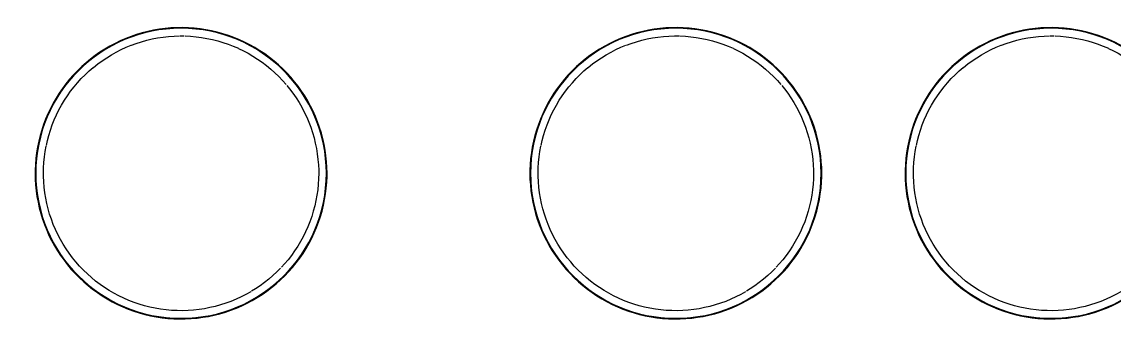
# Model space of a CAD drawing. Header units: millimetres. Extents: x 35840 to 252964, y -8553 to 29000.
# Drawn here: x 50185 to 51500, y 18602 to 18983 of the extents above; entities that cross this region are included whole.
import ezdxf

# ---------------------------------------------------------------- set-up
doc = ezdxf.new("R2010")
doc.units = ezdxf.units.MM
doc.layers.add('A-ANNO-DIMS', color=7, linetype='Continuous', lineweight=9)
doc.layers.add('A-ANNO-DIMS-100', color=7, linetype='Continuous', lineweight=9)
doc.layers.add('I-FURN-1', color=9, linetype='Continuous', lineweight=9, true_color=0x808080)
doc.styles.add('ISOCPEUR_1', font='isocpeur.ttf', dxfattribs={"width": 0.9, "height": 200})
doc.dimstyles.new('ISO-2_0_0_9К_Средний_округл2', dxfattribs={"dimscale": 304.8, "dimtxt": 199.196235, "dimasz": 0.492126, "dimexe": 0.393701, "dimexo": 0, "dimgap": 0, "dimtad": 1, "dimdec": 0, "dimrnd": 10, "dimzin": 0, "dimdsep": 46, "dimtxsty": 'ISOCPEUR_1', "dimblk1": 'OBLIQUE', "dimblk2": 'OBLIQUE', "dimsah": 1, "dimcen": 0.09, "dimdle": 0.393701, "dimazin": 0, "dimtfac": 1, "dimtdec": 4, "dimtix": 1, "dimtmove": 0, "dimatfit": 3, "dimfxl": 1, "dimtvp": 1, "dimtolj": 1, "dimtzin": 0, "dimarcsym": 2})

# ---------------------------------------------------------------- blocks, each defined once
blk = doc.blocks.new('Stool _3_ - Aluminium Stool-V124-План расстановки мебели и оборудования 1 этажа в осях 12-23')
at = {"layer": 'I-FURN-1'}
for p, q in [((-1.2, 165.8), (3.8, 165.7)), ((-140.5, 88.1), (-136.8, 93.6)), ((-136.8, 93.6), (-133, 99)), ((-133, 99), (-128.9, 104.3)), ((-147.1, 76.6), (-143.9, 82.4)), ((-143.9, 82.4), (-140.5, 88.1)), ((-152.7, 64.6), (-150, 70.6)), ((-150, 70.6), (-147.1, 76.6)), ((165.8, 0), (165.7, -6.6)), ((165.7, -6.6), (165.3, -13.2)), ((164.6, -19.8), (163.7, -26.4)), ((165.3, -13.2), (164.6, -19.8)), ((163.7, -26.4), (162.5, -32.9)), ((128.9, -104.3), (124.6, -109.3)), ((133, -99), (128.9, -104.3)), ((119.9, -114.5), (115.5, -118.9)), ((124.6, -109.3), (121, -113.4)), ((83.9, -143), (78.1, -146.2)), ((89.6, -139.5), (85, -142.3)), ((53.9, -156.8), (47.5, -158.8)), ((60.1, -154.5), (53.9, -156.8)), ((66.2, -152), (60.1, -154.5)), ((72.2, -149.2), (66.2, -152)), ((78.1, -146.2), (72.2, -149.2)), ((-37.7, -161.5), (-44.1, -159.8)), ((-18.1, -164.8), (-24.6, -164)), ((15, -165.1), (8.4, -165.6)), ((21.6, -164.4), (15, -165.1)), ((28.2, -163.4), (21.6, -164.4))]:
    blk.add_line(p, q, dxfattribs=at)
at = {"layer": 'I-FURN-1', "flags": 128}
for points in [[(175.8, 0), (175.7, 7), (175.2, 14), (174.5, 21), (173.6, 28), (172.3, 34.9), (170.8, 41.8), (169, 48.6), (166.9, 55.3), (164.5, 61.9), (161.9, 68.5), (159.1, 74.9), (155.9, 81.2), (152.6, 87.4), (148.9, 93.4), (145.1, 99.3), (141, 105), (136.7, 110.5), (132.2, 115.9), (127.4, 121.1), (122.5, 126.1), (117.3, 130.9), (112, 135.5), (106.5, 139.9), (100.8, 144), (95, 147.9), (89, 151.6), (82.9, 155), (76.6, 158.2), (70.2, 161.2), (63.7, 163.9), (57.1, 166.3), (50.4, 168.4), (43.6, 170.3), (36.8, 171.9), (29.9, 173.2), (22.9, 174.3), (15.9, 175.1), (8.9, 175.6), (1.9, 175.8), (-5.1, 175.7), (-12.2, 175.4), (-19.2, 174.8), (-26.1, 173.8), (-33.1, 172.7), (-39.9, 171.2), (-46.8, 169.5), (-53.5, 167.5), (-60.1, 165.2), (-66.7, 162.6), (-73.2, 159.9), (-79.5, 156.8), (-85.7, 153.5), (-91.8, 149.9), (-97.7, 146.2), (-103.5, 142.1), (-109.1, 137.9), (-114.5, 133.4), (-119.7, 128.7), (-124.8, 123.8), (-129.6, 118.7), (-134.3, 113.5), (-138.7, 108), (-142.9, 102.4), (-146.9, 96.6), (-150.6, 90.6), (-154.1, 84.5), (-157.4, 78.3), (-160.4, 71.9), (-163.2, 65.5), (-165.6, 58.9), (-167.9, 52.2), (-169.8, 45.5), (-171.5, 38.6), (-172.9, 31.7), (-174, 24.8), (-174.9, 17.8), (-175.5, 10.8), (-175.8, 3.8), (-175.8, 0)], [(-59.6, 154.7), (-53.9, 156.8), (-47.5, 158.8), (-41.1, 160.6), (-34.7, 162.1), (-28.2, 163.4), (-21.6, 164.4), (-15, 165.1), (-8.4, 165.6), (-1.8, 165.8)], [(4.8, 165.7), (11.5, 165.4), (18.1, 164.8), (24.6, 164), (31.2, 162.8), (37.7, 161.5), (44.1, 159.8), (50.5, 157.9), (56.7, 155.8), (62.9, 153.4), (69, 150.8)], [(-105.6, 127.8), (-100.4, 131.9), (-95.1, 135.8), (-89.6, 139.5), (-83.9, 143), (-78.1, 146.2), (-72.2, 149.2), (-66.2, 152), (-60.1, 154.5)], [(69.3, 150.6), (75, 147.9), (80.8, 144.8), (86.5, 141.4), (92.1, 137.8), (97.6, 134), (102.9, 130), (108, 125.8), (112.9, 121.4), (117.7, 116.8), (122.3, 112), (126.6, 107)], [(-128.9, 104.3), (-124.6, 109.3), (-120.2, 114.2), (-115.5, 118.9), (-110.7, 123.5), (-105.9, 127.5)], [(127.5, 106), (130.8, 101.9), (134.8, 96.5), (138.5, 91.1), (142.1, 85.5), (145.4, 79.7), (148.4, 73.8), (151.3, 67.8), (153.9, 61.7), (156.2, 55.5), (158.3, 49.2), (160.2, 42.9), (161.7, 36.4), (163.1, 29.9), (164.1, 23.4), (164.9, 16.8), (165.5, 10.2), (165.8, 3.6), (165.8, 0)], [(-157.4, 52.2), (-155.2, 58.4), (-152.7, 64.6)], [(-162.3, 33.7), (-161, 39.4), (-159.3, 45.8), (-157.4, 52.2)], [(-165.8, 0), (-165.7, 6.6), (-165.3, 13.2), (-164.6, 19.8), (-163.7, 26.4), (-162.5, 32.9)], [(-175.8, 0), (-175.7, -7), (-175.2, -14), (-174.5, -21), (-173.6, -28), (-172.3, -34.9), (-170.8, -41.8), (-169, -48.6), (-166.9, -55.3), (-164.5, -61.9), (-161.9, -68.5), (-159.1, -74.9), (-155.9, -81.2), (-152.6, -87.4), (-148.9, -93.4), (-145.1, -99.3), (-141, -105), (-136.7, -110.5), (-132.2, -115.9), (-127.4, -121.1), (-122.5, -126.1), (-117.3, -130.9), (-112, -135.5), (-106.5, -139.9), (-100.8, -144), (-95, -147.9), (-89, -151.6), (-82.9, -155), (-76.6, -158.2), (-70.2, -161.2), (-63.7, -163.9), (-57.1, -166.3), (-50.4, -168.4), (-43.6, -170.3), (-36.8, -171.9), (-29.9, -173.2), (-22.9, -174.3), (-15.9, -175.1), (-8.9, -175.6), (-1.9, -175.8), (5.1, -175.7), (12.2, -175.4), (19.2, -174.8), (26.1, -173.8), (33.1, -172.7), (39.9, -171.2), (46.8, -169.5), (53.5, -167.5), (60.1, -165.2), (66.7, -162.6), (73.2, -159.9), (79.5, -156.8), (85.7, -153.5), (91.8, -149.9), (97.7, -146.2), (103.5, -142.1), (109.1, -137.9), (114.5, -133.4), (119.7, -128.7), (124.8, -123.8), (129.6, -118.7), (134.3, -113.5), (138.7, -108), (142.9, -102.4), (146.9, -96.6), (150.6, -90.6), (154.1, -84.5), (157.4, -78.3), (160.4, -71.9), (163.2, -65.5), (165.6, -58.9), (167.9, -52.2), (169.8, -45.5), (171.5, -38.6), (172.9, -31.7), (174, -24.8), (174.9, -17.8), (175.5, -10.8), (175.8, -3.8), (175.8, 0)], [(-153.9, -61.7), (-156.2, -55.5), (-158.3, -49.2), (-160.2, -42.9), (-161.7, -36.4), (-163.1, -29.9), (-164.1, -23.4), (-164.9, -16.8), (-165.5, -10.2), (-165.8, -3.6), (-165.8, 0)], [(162.5, -32.9), (161, -39.4), (159.3, -45.8)], [(159.3, -45.8), (157.4, -52.2), (155.2, -58.4)], [(-80.8, -144.8), (-86.5, -141.4), (-92.1, -137.8), (-97.6, -134), (-102.9, -130), (-108, -125.8), (-112.9, -121.4), (-117.7, -116.8), (-122.3, -112), (-126.6, -107), (-130.8, -101.9), (-134.8, -96.5), (-138.5, -91.1), (-142.1, -85.5), (-145.4, -79.7), (-148.4, -73.8), (-151.3, -67.8), (-153.9, -61.7)], [(155.2, -58.4), (152.7, -64.6), (150, -70.6), (147.1, -76.6)], [(147.1, -76.6), (143.9, -82.4), (140.5, -88.1)], [(140.5, -88.1), (136.8, -93.6), (133, -99)], [(115.5, -118.9), (110.7, -123.5), (105.6, -127.8), (100.4, -131.9)], [(100.4, -131.9), (95.1, -135.8), (89.6, -139.5)], [(-44.1, -159.8), (-50.5, -157.9), (-56.7, -155.8), (-62.9, -153.4), (-69, -150.8), (-75, -147.9), (-80.8, -144.8)], [(-24.6, -164), (-31.2, -162.8), (-37.7, -161.5)], [(-4.8, -165.7), (-11.5, -165.4), (-18.1, -164.8)], [(8.4, -165.6), (1.8, -165.8), (-4.8, -165.7)], [(47.5, -158.8), (41.1, -160.6), (34.7, -162.1), (28.2, -163.4)]]:
    blk.add_lwpolyline(points, dxfattribs=at)
at = {"layer": 'I-FURN-1'}
for start, end in [(360, 180), (0, 180), (180, 0), (180, 360)]:
    blk.add_arc((0, 0), 175, start, end, dxfattribs=at)
blk = doc.blocks.new('Stool _3_ - Aluminium Stool-V125-План расстановки мебели и оборудования 1 этажа в осях 12-23')
at = {"layer": 'I-FURN-1'}
blk.add_line((-1.2, 165.8), (3.8, 165.7), dxfattribs=at)
at = {"layer": 'I-FURN-1', "flags": 128}
for points in [[(175.8, 0), (175.7, 7), (175.2, 14), (174.5, 21), (173.6, 28), (172.3, 34.9), (170.8, 41.8), (169, 48.6), (166.9, 55.3), (164.5, 61.9), (161.9, 68.5), (159.1, 74.9), (155.9, 81.2), (152.6, 87.4), (148.9, 93.4), (145.1, 99.3), (141, 105), (136.7, 110.5), (132.2, 115.9), (127.4, 121.1), (122.5, 126.1), (117.3, 130.9), (112, 135.5), (106.5, 139.9), (100.8, 144), (95, 147.9), (89, 151.6), (82.9, 155), (76.6, 158.2), (70.2, 161.2), (63.7, 163.9), (57.1, 166.3), (50.4, 168.4), (43.6, 170.3), (36.8, 171.9), (29.9, 173.2), (22.9, 174.3), (15.9, 175.1), (8.9, 175.6), (1.9, 175.8), (-5.1, 175.7), (-12.2, 175.4), (-19.2, 174.8), (-26.1, 173.8), (-33.1, 172.7), (-39.9, 171.2), (-46.8, 169.5), (-53.5, 167.5), (-60.1, 165.2), (-66.7, 162.6), (-73.2, 159.9), (-79.5, 156.8), (-85.7, 153.5), (-91.8, 149.9), (-97.7, 146.2), (-103.5, 142.1), (-109.1, 137.9), (-114.5, 133.4), (-119.7, 128.7), (-124.8, 123.8), (-129.6, 118.7), (-134.3, 113.5), (-138.7, 108), (-142.9, 102.4), (-146.9, 96.6), (-150.6, 90.6), (-154.1, 84.5), (-157.4, 78.3), (-160.4, 71.9), (-163.2, 65.5), (-165.6, 58.9), (-167.9, 52.2), (-169.8, 45.5), (-171.5, 38.6), (-172.9, 31.7), (-174, 24.8), (-174.9, 17.8), (-175.5, 10.8), (-175.8, 3.8), (-175.8, 0)], [(-59.6, 154.7), (-53.9, 156.8), (-47.5, 158.8), (-41.1, 160.6), (-34.7, 162.1), (-28.2, 163.4), (-21.6, 164.4), (-15, 165.1), (-8.4, 165.6), (-1.8, 165.8)], [(4.8, 165.7), (11.5, 165.4), (18.1, 164.8), (24.6, 164), (31.2, 162.8), (37.7, 161.5), (44.1, 159.8), (50.5, 157.9), (56.7, 155.8), (62.9, 153.4), (69, 150.8)], [(-105.6, 127.8), (-100.4, 131.9), (-95.1, 135.8), (-89.6, 139.5), (-83.9, 143), (-78.1, 146.2), (-72.2, 149.2), (-66.2, 152), (-60.1, 154.5)], [(69.3, 150.6), (75, 147.9), (80.8, 144.8), (86.5, 141.4), (92.1, 137.8), (97.6, 134), (102.9, 130), (108, 125.8), (112.9, 121.4), (117.7, 116.8), (122.3, 112), (126.6, 107)], [(-162.3, 33.7), (-161, 39.4), (-159.3, 45.8), (-157.4, 52.2), (-155.2, 58.4), (-152.7, 64.6), (-150, 70.6), (-147.1, 76.6), (-143.9, 82.4), (-140.5, 88.1), (-136.8, 93.6), (-133, 99), (-128.9, 104.3), (-124.6, 109.3), (-120.2, 114.2), (-115.5, 118.9), (-110.7, 123.5), (-105.9, 127.5)], [(127.5, 106), (130.8, 101.9), (134.8, 96.5), (138.5, 91.1), (142.1, 85.5), (145.4, 79.7), (148.4, 73.8), (151.3, 67.8), (153.9, 61.7), (156.2, 55.5), (158.3, 49.2), (160.2, 42.9), (161.7, 36.4), (163.1, 29.9), (164.1, 23.4), (164.9, 16.8), (165.5, 10.2), (165.8, 3.6), (165.8, 0)], [(-165.8, 0), (-165.7, 6.6), (-165.3, 13.2), (-164.6, 19.8), (-163.7, 26.4), (-162.5, 32.9)], [(-175.8, 0), (-175.7, -7), (-175.2, -14), (-174.5, -21), (-173.6, -28), (-172.3, -34.9), (-170.8, -41.8), (-169, -48.6), (-166.9, -55.3), (-164.5, -61.9), (-161.9, -68.5), (-159.1, -74.9), (-155.9, -81.2), (-152.6, -87.4), (-148.9, -93.4), (-145.1, -99.3), (-141, -105), (-136.7, -110.5), (-132.2, -115.9), (-127.4, -121.1), (-122.5, -126.1), (-117.3, -130.9), (-112, -135.5), (-106.5, -139.9), (-100.8, -144), (-95, -147.9), (-89, -151.6), (-82.9, -155), (-76.6, -158.2), (-70.2, -161.2), (-63.7, -163.9), (-57.1, -166.3), (-50.4, -168.4), (-43.6, -170.3), (-36.8, -171.9), (-29.9, -173.2), (-22.9, -174.3), (-15.9, -175.1), (-8.9, -175.6), (-1.9, -175.8), (5.1, -175.7), (12.2, -175.4), (19.2, -174.8), (26.1, -173.8), (33.1, -172.7), (39.9, -171.2), (46.8, -169.5), (53.5, -167.5), (60.1, -165.2), (66.7, -162.6), (73.2, -159.9), (79.5, -156.8), (85.7, -153.5), (91.8, -149.9), (97.7, -146.2), (103.5, -142.1), (109.1, -137.9), (114.5, -133.4), (119.7, -128.7), (124.8, -123.8), (129.6, -118.7), (134.3, -113.5), (138.7, -108), (142.9, -102.4), (146.9, -96.6), (150.6, -90.6), (154.1, -84.5), (157.4, -78.3), (160.4, -71.9), (163.2, -65.5), (165.6, -58.9), (167.9, -52.2), (169.8, -45.5), (171.5, -38.6), (172.9, -31.7), (174, -24.8), (174.9, -17.8), (175.5, -10.8), (175.8, -3.8), (175.8, 0)], [(-44.1, -159.8), (-50.5, -157.9), (-56.7, -155.8), (-62.9, -153.4), (-69, -150.8), (-75, -147.9), (-80.8, -144.8), (-86.5, -141.4), (-92.1, -137.8), (-97.6, -134), (-102.9, -130), (-108, -125.8), (-112.9, -121.4), (-117.7, -116.8), (-122.3, -112), (-126.6, -107), (-130.8, -101.9), (-134.8, -96.5), (-138.5, -91.1), (-142.1, -85.5), (-145.4, -79.7), (-148.4, -73.8), (-151.3, -67.8), (-153.9, -61.7), (-156.2, -55.5), (-158.3, -49.2), (-160.2, -42.9), (-161.7, -36.4), (-163.1, -29.9), (-164.1, -23.4), (-164.9, -16.8), (-165.5, -10.2), (-165.8, -3.6), (-165.8, 0)], [(165.8, 0), (165.7, -6.6), (165.3, -13.2), (164.6, -19.8), (163.7, -26.4), (162.5, -32.9), (161, -39.4), (159.3, -45.8), (157.4, -52.2), (155.2, -58.4), (152.7, -64.6), (150, -70.6), (147.1, -76.6), (143.9, -82.4), (140.5, -88.1), (136.8, -93.6), (133, -99), (128.9, -104.3), (124.6, -109.3), (121, -113.4)], [(119.9, -114.5), (115.5, -118.9), (110.7, -123.5), (105.6, -127.8), (100.4, -131.9), (95.1, -135.8), (89.6, -139.5), (85, -142.3)], [(83.9, -143), (78.1, -146.2), (72.2, -149.2), (66.2, -152), (60.1, -154.5), (53.9, -156.8), (47.5, -158.8), (41.1, -160.6), (34.7, -162.1), (28.2, -163.4), (21.6, -164.4), (15, -165.1), (8.4, -165.6), (1.8, -165.8), (-4.8, -165.7), (-11.5, -165.4), (-18.1, -164.8), (-24.6, -164), (-31.2, -162.8), (-37.7, -161.5), (-44.1, -159.8)]]:
    blk.add_lwpolyline(points, dxfattribs=at)
at = {"layer": 'I-FURN-1'}
for start, end in [(360, 180), (0, 180), (180, 0), (180, 360)]:
    blk.add_arc((0, 0), 175, start, end, dxfattribs=at)
blk = doc.blocks.new('Stool _3_ - Aluminium Stool-V126-План расстановки мебели и оборудования 1 этажа в осях 12-23')
at = {"layer": 'I-FURN-1'}
blk.add_line((-1.2, 165.8), (3.8, 165.7), dxfattribs=at)
at = {"layer": 'I-FURN-1', "flags": 128}
for points in [[(175.8, 0), (175.7, 7), (175.2, 14), (174.5, 21), (173.6, 28), (172.3, 34.9), (170.8, 41.8), (169, 48.6), (166.9, 55.3), (164.5, 61.9), (161.9, 68.5), (159.1, 74.9), (155.9, 81.2), (152.6, 87.4), (148.9, 93.4), (145.1, 99.3), (141, 105), (136.7, 110.5), (132.2, 115.9), (127.4, 121.1), (122.5, 126.1), (117.3, 130.9), (112, 135.5), (106.5, 139.9), (100.8, 144), (95, 147.9), (89, 151.6), (82.9, 155), (76.6, 158.2), (70.2, 161.2), (63.7, 163.9), (57.1, 166.3), (50.4, 168.4), (43.6, 170.3), (36.8, 171.9), (29.9, 173.2), (22.9, 174.3), (15.9, 175.1), (8.9, 175.6), (1.9, 175.8), (-5.1, 175.7), (-12.2, 175.4), (-19.2, 174.8), (-26.1, 173.8), (-33.1, 172.7), (-39.9, 171.2), (-46.8, 169.5), (-53.5, 167.5), (-60.1, 165.2), (-66.7, 162.6), (-73.2, 159.9), (-79.5, 156.8), (-85.7, 153.5), (-91.8, 149.9), (-97.7, 146.2), (-103.5, 142.1), (-109.1, 137.9), (-114.5, 133.4), (-119.7, 128.7), (-124.8, 123.8), (-129.6, 118.7), (-134.3, 113.5), (-138.7, 108), (-142.9, 102.4), (-146.9, 96.6), (-150.6, 90.6), (-154.1, 84.5), (-157.4, 78.3), (-160.4, 71.9), (-163.2, 65.5), (-165.6, 58.9), (-167.9, 52.2), (-169.8, 45.5), (-171.5, 38.6), (-172.9, 31.7), (-174, 24.8), (-174.9, 17.8), (-175.5, 10.8), (-175.8, 3.8), (-175.8, 0)], [(-59.6, 154.7), (-53.9, 156.8), (-47.5, 158.8), (-41.1, 160.6), (-34.7, 162.1), (-28.2, 163.4), (-21.6, 164.4), (-15, 165.1), (-8.4, 165.6), (-1.8, 165.8)], [(4.8, 165.7), (11.5, 165.4), (18.1, 164.8), (24.6, 164), (31.2, 162.8), (37.7, 161.5), (44.1, 159.8), (50.5, 157.9), (56.7, 155.8), (59.7, 154.7)], [(-105.6, 127.8), (-100.4, 131.9), (-95.1, 135.8), (-89.6, 139.5), (-83.9, 143), (-78.1, 146.2), (-72.2, 149.2), (-66.2, 152), (-60.1, 154.5)], [(59.7, 154.6), (62.9, 153.4), (69, 150.8)], [(69.3, 150.6), (75, 147.9), (80.8, 144.8), (86.5, 141.4), (92.1, 137.8), (97.6, 134), (102.9, 130), (108, 125.8), (112.9, 121.4), (117.7, 116.8), (122.3, 112), (126.6, 107)], [(-162.3, 33.7), (-161, 39.4), (-159.3, 45.8), (-157.4, 52.2), (-155.2, 58.4), (-152.7, 64.6), (-150, 70.6), (-147.1, 76.6), (-143.9, 82.4), (-140.5, 88.1), (-136.8, 93.6), (-133, 99), (-128.9, 104.3), (-124.6, 109.3), (-120.2, 114.2), (-115.5, 118.9), (-110.7, 123.5), (-105.9, 127.5)], [(127.5, 106), (130.8, 101.9), (134.8, 96.5), (138.5, 91.1), (142.1, 85.5), (145.4, 79.7), (148.4, 73.8), (151.3, 67.8), (153.9, 61.7), (156.2, 55.5), (158.3, 49.2), (160.2, 42.9), (161.7, 36.4), (163.1, 29.9), (164.1, 23.4), (164.9, 16.8), (165.5, 10.2), (165.8, 3.6), (165.8, 0)], [(-165.8, 0), (-165.7, 6.6), (-165.3, 13.2), (-164.6, 19.8), (-163.7, 26.4), (-162.5, 32.9)], [(-175.8, 0), (-175.7, -7), (-175.2, -14), (-174.5, -21), (-173.6, -28), (-172.3, -34.9), (-170.8, -41.8), (-169, -48.6), (-166.9, -55.3), (-164.5, -61.9), (-161.9, -68.5), (-159.1, -74.9), (-155.9, -81.2), (-152.6, -87.4), (-148.9, -93.4), (-145.1, -99.3), (-141, -105), (-136.7, -110.5), (-132.2, -115.9), (-127.4, -121.1), (-122.5, -126.1), (-117.3, -130.9), (-112, -135.5), (-106.5, -139.9), (-100.8, -144), (-95, -147.9), (-89, -151.6), (-82.9, -155), (-76.6, -158.2), (-70.2, -161.2), (-63.7, -163.9), (-57.1, -166.3), (-50.4, -168.4), (-43.6, -170.3), (-36.8, -171.9), (-29.9, -173.2), (-22.9, -174.3), (-15.9, -175.1), (-8.9, -175.6), (-1.9, -175.8), (5.1, -175.7), (12.2, -175.4), (19.2, -174.8), (26.1, -173.8), (33.1, -172.7), (39.9, -171.2), (46.8, -169.5), (53.5, -167.5), (60.1, -165.2), (66.7, -162.6), (73.2, -159.9), (79.5, -156.8), (85.7, -153.5), (91.8, -149.9), (97.7, -146.2), (103.5, -142.1), (109.1, -137.9), (114.5, -133.4), (119.7, -128.7), (124.8, -123.8), (129.6, -118.7), (134.3, -113.5), (138.7, -108), (142.9, -102.4), (146.9, -96.6), (150.6, -90.6), (154.1, -84.5), (157.4, -78.3), (160.4, -71.9), (163.2, -65.5), (165.6, -58.9), (167.9, -52.2), (169.8, -45.5), (171.5, -38.6), (172.9, -31.7), (174, -24.8), (174.9, -17.8), (175.5, -10.8), (175.8, -3.8), (175.8, 0)], [(-44.1, -159.8), (-50.5, -157.9), (-56.7, -155.8), (-62.9, -153.4), (-69, -150.8), (-75, -147.9), (-80.8, -144.8), (-86.5, -141.4), (-92.1, -137.8), (-97.6, -134), (-102.9, -130), (-108, -125.8), (-112.9, -121.4), (-117.7, -116.8), (-122.3, -112), (-126.6, -107), (-130.8, -101.9), (-134.8, -96.5), (-138.5, -91.1), (-142.1, -85.5), (-145.4, -79.7), (-148.4, -73.8), (-151.3, -67.8), (-153.9, -61.7), (-156.2, -55.5), (-158.3, -49.2), (-160.2, -42.9), (-161.7, -36.4), (-163.1, -29.9), (-164.1, -23.4), (-164.9, -16.8), (-165.5, -10.2), (-165.8, -3.6), (-165.8, 0)], [(165.8, 0), (165.7, -6.6), (165.3, -13.2), (164.6, -19.8), (163.7, -26.4), (162.5, -32.9), (161, -39.4), (159.3, -45.8), (157.4, -52.2), (155.2, -58.4), (152.7, -64.6), (150, -70.6), (147.1, -76.6), (143.9, -82.4), (140.5, -88.1), (136.8, -93.6), (133, -99), (128.9, -104.3), (124.6, -109.3), (121, -113.4)], [(119.9, -114.5), (115.5, -118.9), (110.7, -123.5), (105.6, -127.8), (100.4, -131.9), (95.1, -135.8), (89.6, -139.5), (85, -142.3)], [(83.9, -143), (78.1, -146.2), (72.2, -149.2), (66.2, -152), (60.1, -154.5), (53.9, -156.8), (47.5, -158.8), (41.1, -160.6), (34.7, -162.1), (28.2, -163.4), (21.6, -164.4), (15, -165.1), (8.4, -165.6), (1.8, -165.8), (-4.8, -165.7), (-11.5, -165.4), (-18.1, -164.8), (-24.6, -164), (-31.2, -162.8), (-37.7, -161.5), (-44.1, -159.8)]]:
    blk.add_lwpolyline(points, dxfattribs=at)
at = {"layer": 'I-FURN-1'}
for start, end in [(360, 180), (0, 180), (180, 0), (180, 360)]:
    blk.add_arc((0, 0), 175, start, end, dxfattribs=at)
blk = doc.blocks.new('DIMBLOCK102-План расстановки мебели и оборудования 1 этажа в осях 12-23')
at = {"layer": 'A-ANNO-DIMS-100', "lineweight": 20}
for p, q in [((47933.3, 18580.2), (47858.3, 18655.2)), ((47933.3, 18580.2), (48008.3, 18505.2)), ((47933.3, 17980.2), (47858.3, 18055.2)), ((47933.3, 17980.2), (48008.3, 17905.2))]:
    blk.add_line(p, q, dxfattribs=at)
at = {"layer": 'A-ANNO-DIMS-100'}
for p, q in [((50660, 18580.2), (47813.3, 18580.2)), ((47933.3, 17980.2), (47933.3, 18580.2)), ((47933.3, 18580.2), (50660, 18580.2)), ((50660, 17980.2), (47813.3, 17980.2)), ((47933.3, 17980.2), (50660, 17980.2))]:
    blk.add_line(p, q, dxfattribs=at)
at = {"layer": 'A-ANNO-DIMS-100', "color": 0, "insert": (47672, 18090.6), "char_height": 200, "width": 455.087, "attachment_point": 1, "rotation": 90, "line_spacing_factor": 1.149209, "style": 'ISOCPEUR_1'}
blk.add_mtext('600', dxfattribs=at)
blk = doc.blocks.new('_Oblique')
at = {"color": 0, "linetype": 'ByBlock', "lineweight": -2}
blk.add_line((-0.5, -0.5), (0.5, 0.5), dxfattribs=at)

msp = doc.modelspace()

# ---------------------------------------------------------------- block references
at = {"layer": 'I-FURN-1'}
for name, p in [('Stool _3_ - Aluminium Stool-V124-План расстановки мебели и оборудования 1 этажа в осях 12-23', (50377.2, 18800)), ('Stool _3_ - Aluminium Stool-V125-План расстановки мебели и оборудования 1 этажа в осях 12-23', (50973.2, 18800)), ('Stool _3_ - Aluminium Stool-V126-План расстановки мебели и оборудования 1 этажа в осях 12-23', (51425.2, 18800))]:
    msp.add_blockref(name, p, dxfattribs=at)

# ---------------------------------------------------------------- dimensions: what is measured, and where the dimension line sits
at = {"layer": 'A-ANNO-DIMS'}
dim = msp.add_linear_dim(base=(47933.3, 18580.2), p1=(50660, 17980.2), p2=(50660, 18580.2), angle=90, dimstyle='ISO-2_0_0_9К_Средний_округл2', override={"dimpost": '<>', "dimfxl": 600}, dxfattribs=at)
dim.commit()
dim.dimension.update_dxf_attribs({"geometry": 'DIMBLOCK102-План расстановки мебели и оборудования 1 этажа в осях 12-23', "text_midpoint": (47833.3, 18280.2)})

doc.saveas('drawing.dxf')
